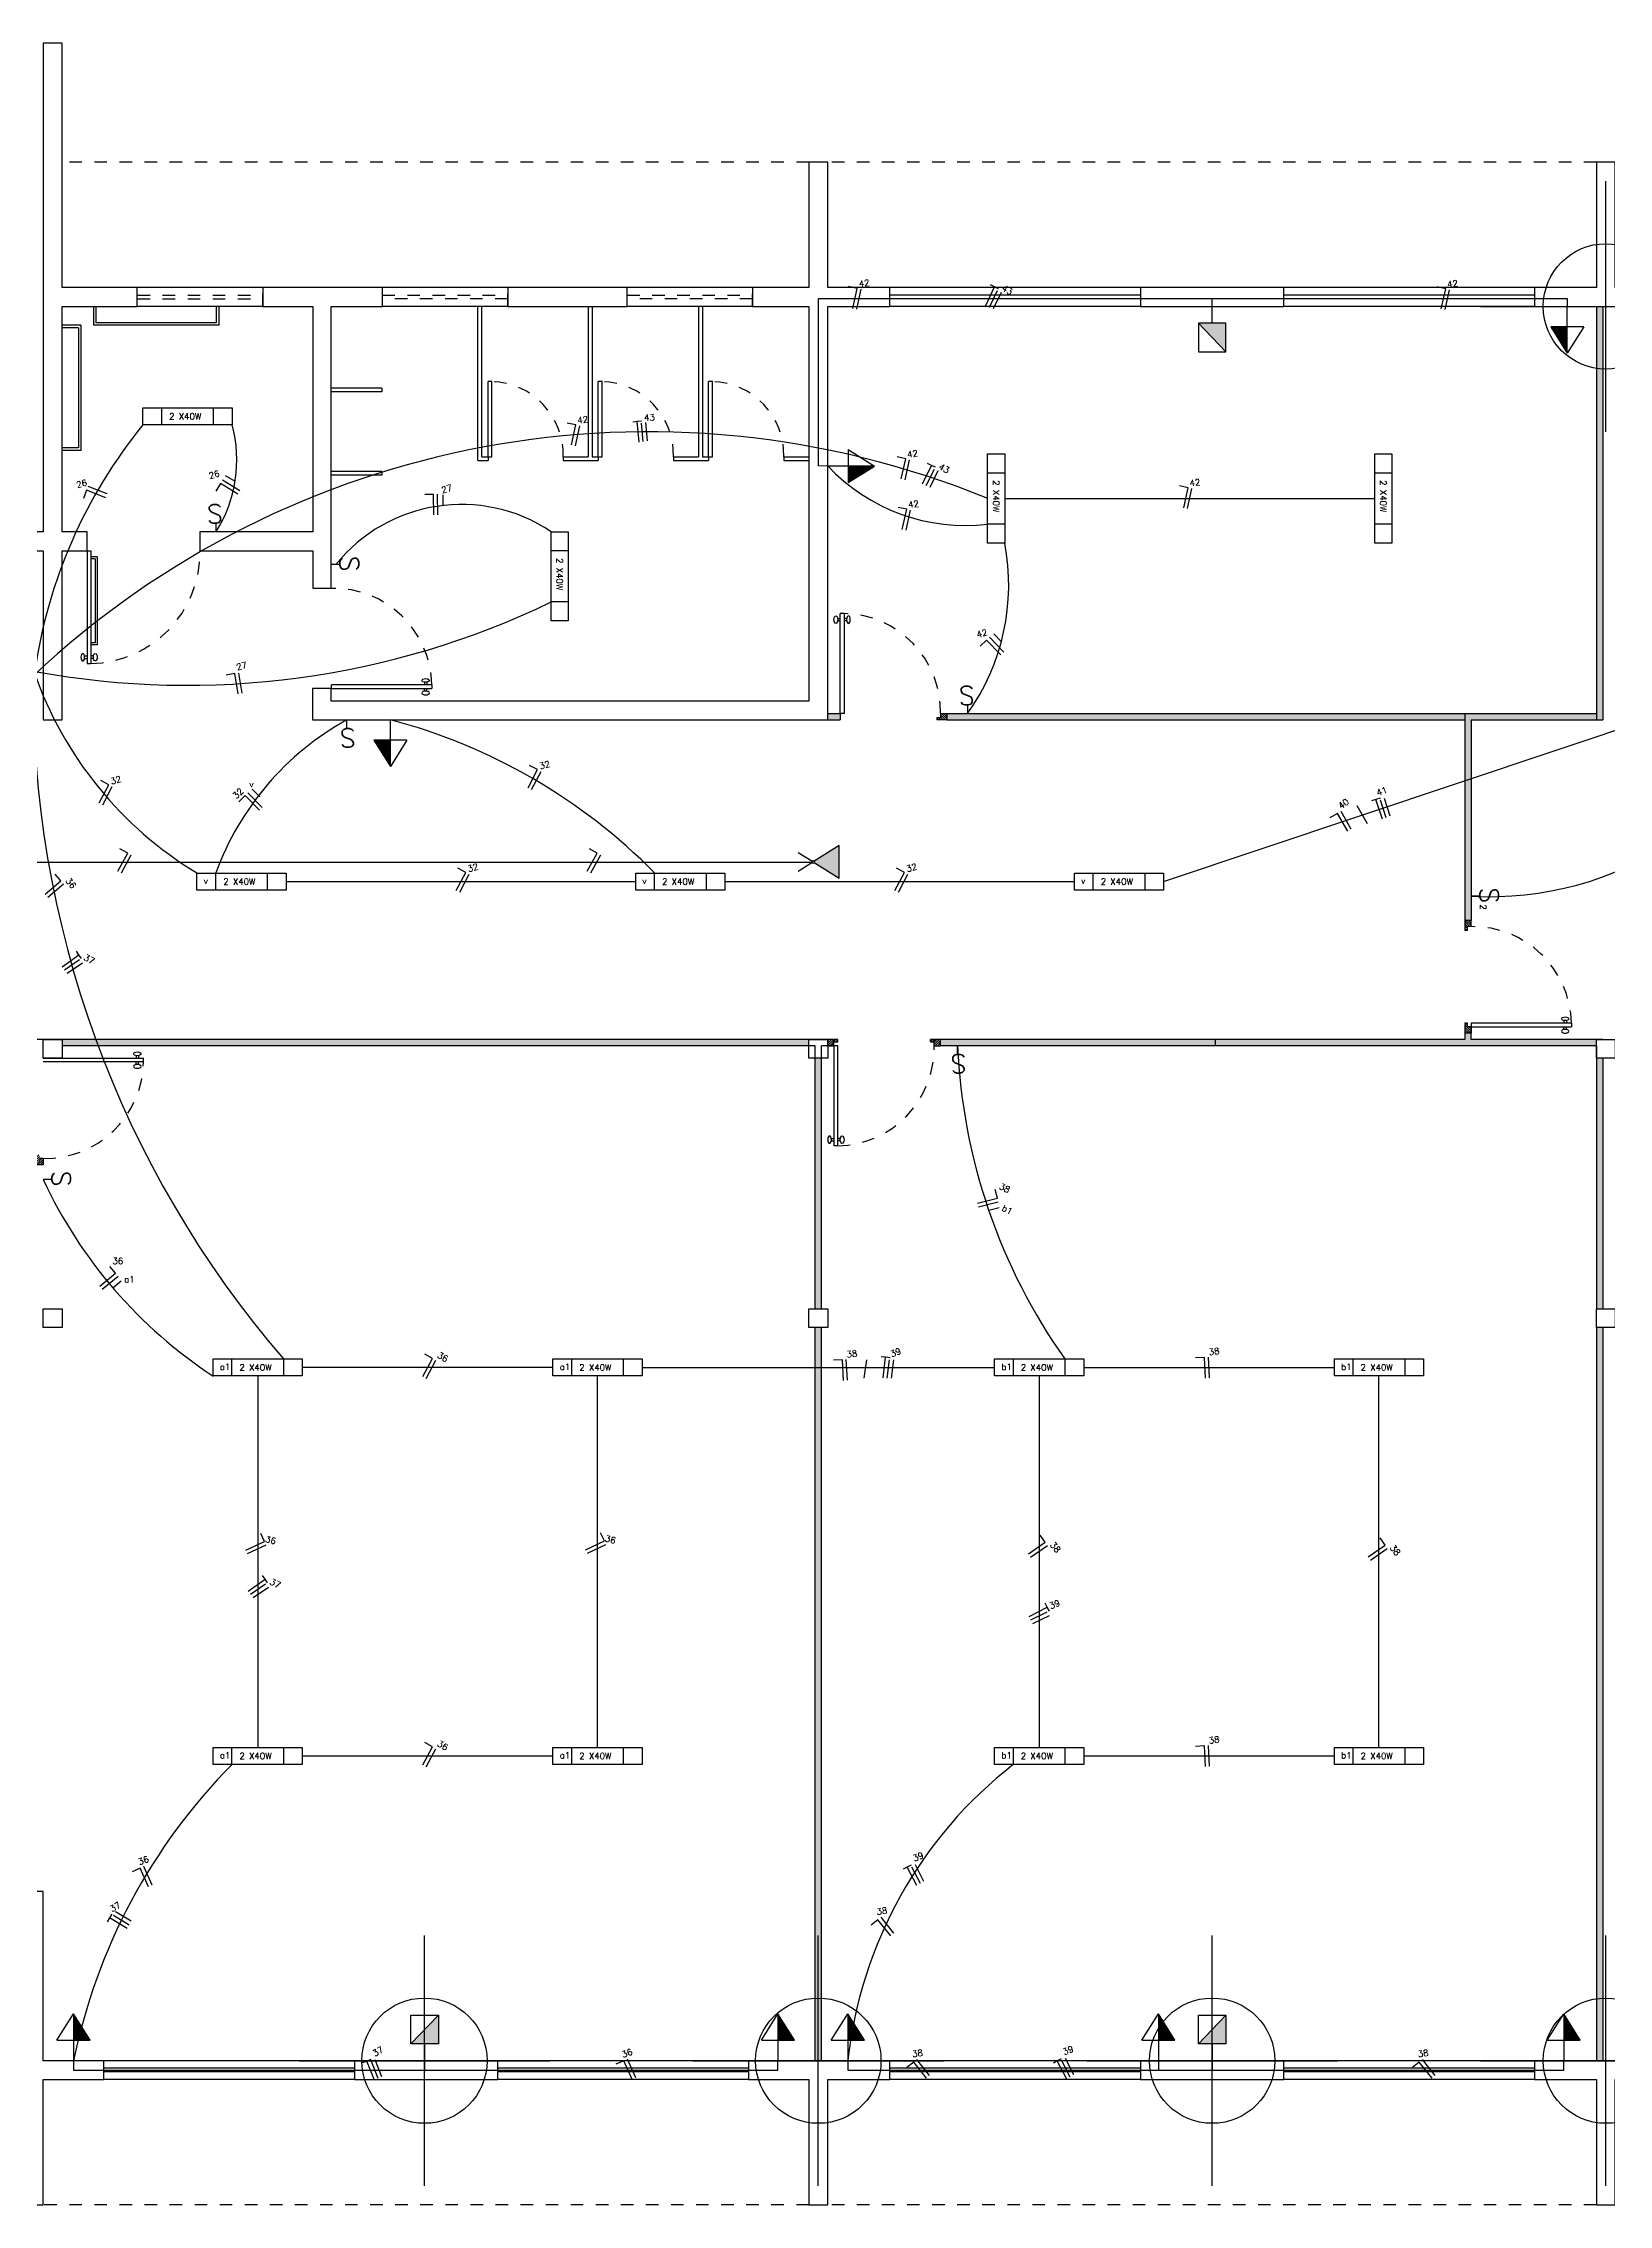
# Model space of a CAD drawing. Header units: millimetres. Extents: x 820 to 987, y 393 to 526.
# Drawn here: x 882.78 to 895.27, y 419.67 to 436.92 of the extents above; entities that cross this region are included whole.
import ezdxf

# ---------------------------------------------------------------- set-up
doc = ezdxf.new("R2010")
doc.units = ezdxf.units.MM
doc.header["$PDMODE"] = 34
doc.linetypes.add('ACAD_ISO03W100', pattern=[30, 12, -18])
for name, color, linetype in [('can01', 1, 'Continuous'), ('can02', 2, 'Continuous'), ('ESQUADRIAS', 2, 'Continuous'), ('fio tomadas de chão', 82, 'Continuous'), ('Janela', 2, 'Continuous'), ('pena 01', 1, 'Continuous'), ('pena01', 1, 'Continuous'), ('pena02', 2, 'Continuous'), ('pena03', 3, 'Continuous'), ('pena04', 4, 'Continuous')]:
    doc.layers.add(name, color=color, linetype=linetype)
doc.styles.add('ROMANS', font='romans', dxfattribs={"height": 0.18})

msp = doc.modelspace()

# ---------------------------------------------------------------- hatches: boundary and pattern name
at = {"layer": 'can02'}
for points in [[(892.217, 434.689), (891.997, 434.689), (892.217, 434.461)], [(894.808, 434.66), (894.94, 434.45), (894.94, 434.66)], [(889.203, 433.417), (889.413, 433.549), (889.203, 433.549)], [(885.419, 431.36), (885.551, 431.15), (885.551, 431.36)], [(883.156, 420.986), (883.023, 421.196), (883.023, 420.986)], [(885.934, 421.185), (885.713, 420.957), (885.934, 420.957)], [(888.775, 420.986), (888.643, 421.196), (888.643, 420.986)], [(889.333, 420.986), (889.201, 421.196), (889.201, 420.986)], [(891.81, 420.986), (891.678, 421.196), (891.678, 420.986)], [(892.217, 421.185), (891.997, 420.957), (892.217, 420.957)], [(895.044, 420.986), (894.912, 421.196), (894.912, 420.986)]]:
    msp.add_hatch(color=256, dxfattribs=at).paths.add_polyline_path(points)
at = {"layer": 'fio tomadas de chão'}
msp.add_hatch(color=256, dxfattribs=at).paths.add_polyline_path([(889.132, 430.256), (889.132, 430.521), (888.932, 430.395, -0.141294), (888.934, 430.388, -0.141294), (888.932, 430.382)])
at = {"layer": 'pena02'}
for points in [[(895.223, 431.523), (895.223, 434.823), (895.173, 434.823), (895.173, 431.523)], [(894.173, 429.923), (894.173, 431.523), (895.173, 431.523), (895.173, 431.573), (894.123, 431.573), (894.123, 429.923)], [(895.173, 428.923), (895.173, 428.973), (894.173, 428.973), (894.173, 429.023), (894.123, 429.023), (894.123, 428.973), (892.132, 428.973), (892.132, 428.923)], [(888.89, 428.923), (888.89, 428.973), (882.932, 428.973), (882.932, 428.923)], [(892.132, 428.923), (892.132, 428.973), (889.94, 428.973), (889.94, 428.923)], [(888.99, 426.823), (888.99, 428.823), (888.94, 428.823), (888.94, 426.823)], [(895.223, 426.823), (895.223, 428.823), (895.173, 428.823), (895.173, 426.823)], [(888.99, 420.823), (888.99, 426.673), (888.94, 426.673), (888.94, 420.823)], [(895.223, 420.823), (895.223, 426.673), (895.173, 426.673), (895.173, 420.823)]]:
    msp.add_hatch(color=254, dxfattribs=at).paths.add_polyline_path(points)
h = msp.add_hatch(color=254, dxfattribs=at)
h.paths.add_polyline_path([(889.99, 431.573), (889.99, 431.523), (894.123, 431.523), (894.123, 431.573)])
h.paths.add_polyline_path([(889.04, 431.573), (889.04, 431.523), (889.14, 431.523), (889.14, 431.573)])
h = msp.add_hatch(dxfattribs=at)
h.set_pattern_fill('LINE', color=256, scale=0.004, angle=45, style=0)
h.set_pattern_definition([(315, (-1128.908835, 2372.82203), (-0.00898025612, -0.00898025612), [])])
h.paths.add_polyline_path([(889.99, 431.573), (889.99, 431.523), (889.91, 431.523), (889.91, 431.543), (889.94, 431.543), (889.94, 431.573)])
h = msp.add_hatch(dxfattribs=at)
h.set_pattern_fill('LINE', color=256, scale=0.004, angle=135, style=0)
h.set_pattern_definition([(135, (2835.422466, -1588.975939), (-0.00898025612, -0.00898025612), [])])
h.paths.add_polyline_path([(894.173, 429.923), (894.123, 429.923), (894.123, 429.843), (894.143, 429.843), (894.143, 429.873), (894.173, 429.873)])
h = msp.add_hatch(dxfattribs=at)
h.set_pattern_fill('LINE', color=256, scale=0.004, angle=135, style=0)
h.set_pattern_definition([(135, (2835.422466, -1588.775939), (-0.00898025612, -0.00898025612), [])])
h.paths.add_polyline_path([(894.173, 429.023), (894.123, 429.023), (894.123, 429.103), (894.143, 429.103), (894.143, 429.073), (894.173, 429.073)])
h = msp.add_hatch(dxfattribs=at)
h.set_pattern_fill('LINE', color=256, scale=0.004, angle=45, style=0)
h.set_pattern_definition([(45, (-1128.758835, -1512.325966), (-0.00898025612, 0.00898025612), [])])
h.paths.add_polyline_path([(889.04, 428.923), (889.04, 428.973), (889.12, 428.973), (889.12, 428.953), (889.09, 428.953), (889.09, 428.923)])
h = msp.add_hatch(dxfattribs=at)
h.set_pattern_fill('LINE', color=256, scale=0.004, angle=45, style=0)
h.set_pattern_definition([(45, (-1128.958835, -1512.325966), (-0.00898025612, 0.00898025612), [])])
h.paths.add_polyline_path([(889.94, 428.923), (889.94, 428.973), (889.86, 428.973), (889.86, 428.953), (889.89, 428.953), (889.89, 428.923)])
h = msp.add_hatch(dxfattribs=at)
h.set_pattern_fill('LINE', color=256, scale=0.004, angle=135, style=0)
h.set_pattern_definition([(225, (2824.0308, 2446.872003), (-0.00898025612, 0.00898025612), [])])
h.paths.add_polyline_path([(882.782, 427.973), (882.732, 427.973), (882.732, 428.053), (882.752, 428.053), (882.752, 428.023), (882.782, 428.023)])

# ---------------------------------------------------------------- linework, layer by layer
at = {"layer": 'can01'}
for p, q in [((889.276, 434.967), (889.207, 434.982)), ((889.241, 434.806), (889.276, 434.967)), ((889.271, 434.8), (889.307, 434.96)), ((890.302, 434.83), (890.371, 434.979)), ((890.33, 434.817), (890.395, 434.949)), ((890.33, 434.817), (890.395, 434.949)), ((890.371, 434.979), (890.339, 434.994)), ((890.362, 434.805), (890.426, 434.937)), ((890.362, 434.805), (890.426, 434.937)), ((890.403, 434.963), (890.371, 434.979)), ((893.97, 434.963), (893.901, 434.978)), ((893.935, 434.803), (893.97, 434.963)), ((893.966, 434.797), (894.001, 434.956)), ((887.031, 433.877), (886.962, 433.892)), ((886.996, 433.717), (887.031, 433.877)), ((887.027, 433.711), (887.062, 433.87)), ((887.519, 433.903), (887.484, 433.899)), ((887.554, 433.907), (887.519, 433.903)), ((887.537, 433.74), (887.519, 433.903)), ((887.569, 433.744), (887.554, 433.89)), ((887.569, 433.744), (887.554, 433.89)), ((887.602, 433.75), (887.588, 433.896)), ((887.602, 433.75), (887.588, 433.896)), ((889.663, 433.606), (889.594, 433.621)), ((889.627, 433.446), (889.663, 433.606)), ((889.658, 433.44), (889.693, 433.599)), ((889.797, 433.406), (889.867, 433.554)), ((889.826, 433.393), (889.891, 433.525)), ((889.826, 433.393), (889.891, 433.525)), ((889.867, 433.554), (889.835, 433.569)), ((889.858, 433.381), (889.922, 433.513)), ((889.858, 433.381), (889.922, 433.513)), ((889.899, 433.539), (889.867, 433.554)), ((883.128, 433.355), (883.103, 433.289)), ((883.281, 433.296), (883.128, 433.355)), ((883.292, 433.326), (883.14, 433.385)), ((884.195, 433.409), (884.158, 433.348)), ((884.335, 433.324), (884.195, 433.409)), ((884.351, 433.351), (884.211, 433.436)), ((884.311, 433.427), (884.237, 433.471)), ((885.896, 433.323), (885.826, 433.322)), ((885.899, 433.159), (885.896, 433.323)), ((885.93, 433.16), (885.928, 433.324)), ((885.973, 433.234), (885.972, 433.32)), ((891.915, 433.376), (891.846, 433.391)), ((891.88, 433.216), (891.915, 433.376)), ((891.911, 433.21), (891.946, 433.369)), ((889.67, 433.204), (889.601, 433.219)), ((889.635, 433.043), (889.67, 433.204)), ((889.666, 433.037), (889.701, 433.197)), ((890.308, 432.16), (890.257, 432.111)), ((890.422, 432.042), (890.308, 432.16)), ((890.444, 432.064), (890.331, 432.182)), ((890.426, 432.147), (890.366, 432.209)), ((884.311, 431.892), (884.241, 431.88)), ((884.337, 431.73), (884.311, 431.892)), ((884.368, 431.735), (884.342, 431.897)), ((886.649, 430.981), (886.725, 431.126)), ((886.725, 431.126), (886.662, 431.159)), ((886.677, 430.967), (886.753, 431.112)), ((883.228, 430.86), (883.304, 431.005)), ((883.304, 431.005), (883.242, 431.038)), ((883.256, 430.846), (883.332, 430.991)), ((884.392, 430.92), (884.342, 430.87)), ((884.507, 430.802), (884.392, 430.92)), ((884.529, 430.825), (884.415, 430.942)), ((884.51, 430.908), (884.449, 430.97)), ((893.108, 430.776), (893.047, 430.741)), ((893.19, 430.635), (893.108, 430.776)), ((893.217, 430.651), (893.135, 430.792)), ((893.347, 430.694), (893.265, 430.836)), ((893.413, 430.887), (893.379, 430.876)), ((893.446, 430.899), (893.413, 430.887)), ((893.465, 430.732), (893.413, 430.887)), ((893.495, 430.742), (893.45, 430.882)), ((893.495, 430.742), (893.45, 430.882)), ((893.526, 430.755), (893.481, 430.895)), ((893.526, 430.755), (893.481, 430.895)), ((883.377, 430.316), (883.456, 430.46)), ((883.456, 430.46), (883.393, 430.494)), ((883.405, 430.302), (883.483, 430.445)), ((887.122, 430.316), (887.201, 430.46)), ((887.201, 430.46), (887.139, 430.494)), ((887.15, 430.302), (887.229, 430.445)), ((882.798, 430.132), (882.923, 430.238)), ((882.923, 430.238), (882.877, 430.292)), ((886.076, 430.161), (886.152, 430.306)), ((886.152, 430.306), (886.089, 430.339)), ((886.104, 430.147), (886.18, 430.291)), ((889.576, 430.161), (889.652, 430.306)), ((889.652, 430.306), (889.589, 430.339)), ((889.604, 430.147), (889.68, 430.291)), ((882.818, 430.109), (882.943, 430.214)), ((882.932, 429.553), (883.066, 429.648)), ((882.951, 429.528), (883.072, 429.61)), ((882.951, 429.528), (883.072, 429.61)), ((882.973, 429.502), (883.094, 429.584)), ((882.973, 429.502), (883.094, 429.584)), ((883.066, 429.648), (883.046, 429.677)), ((883.087, 429.619), (883.066, 429.648)), ((890.234, 427.667), (890.394, 427.707)), ((890.243, 427.637), (890.401, 427.676)), ((890.324, 427.611), (890.408, 427.632)), ((890.394, 427.707), (890.377, 427.776)), ((883.359, 427.108), (883.314, 427.162)), ((883.232, 427.003), (883.359, 427.108)), ((883.252, 426.979), (883.379, 427.083)), ((883.337, 426.991), (883.404, 427.046)), ((885.809, 426.283), (885.888, 426.427)), ((885.888, 426.427), (885.826, 426.461)), ((889.502, 426.437), (889.467, 426.44)), ((889.483, 426.273), (889.502, 426.437)), ((889.537, 426.433), (889.502, 426.437)), ((892.046, 426.435), (891.975, 426.431)), ((892.055, 426.271), (892.046, 426.435)), ((892.086, 426.273), (892.077, 426.437)), ((885.837, 426.268), (885.915, 426.412)), ((889.157, 426.416), (889.086, 426.412)), ((889.166, 426.252), (889.157, 426.416)), ((889.197, 426.255), (889.188, 426.418)), ((889.332, 426.271), (889.351, 426.416)), ((889.515, 426.271), (889.533, 426.416)), ((889.515, 426.271), (889.533, 426.416)), ((889.548, 426.269), (889.567, 426.415)), ((889.548, 426.269), (889.567, 426.415)), ((884.398, 424.898), (884.547, 424.967)), ((884.412, 424.87), (884.56, 424.939)), ((884.547, 424.967), (884.517, 425.031)), ((887.109, 424.901), (887.258, 424.971)), ((887.123, 424.873), (887.271, 424.942)), ((887.258, 424.971), (887.228, 425.035)), ((890.641, 424.867), (890.775, 424.96)), ((890.659, 424.841), (890.793, 424.935)), ((890.775, 424.96), (890.735, 425.018)), ((893.352, 424.843), (893.486, 424.937)), ((893.37, 424.818), (893.504, 424.911)), ((893.486, 424.937), (893.446, 424.995)), ((884.551, 424.666), (884.53, 424.695)), ((884.417, 424.571), (884.551, 424.666)), ((884.435, 424.546), (884.556, 424.629)), ((884.435, 424.546), (884.556, 424.629)), ((884.457, 424.52), (884.578, 424.603)), ((884.457, 424.52), (884.578, 424.603)), ((884.571, 424.637), (884.551, 424.666)), ((890.646, 424.368), (890.792, 424.442)), ((890.66, 424.34), (890.792, 424.404)), ((890.66, 424.34), (890.792, 424.404)), ((890.677, 424.312), (890.81, 424.375)), ((890.677, 424.312), (890.81, 424.375)), ((890.792, 424.442), (890.776, 424.473)), ((890.808, 424.41), (890.792, 424.442)), ((885.809, 423.183), (885.888, 423.327)), ((885.888, 423.327), (885.826, 423.361)), ((892.046, 423.335), (891.975, 423.331)), ((892.055, 423.171), (892.046, 423.335)), ((892.086, 423.173), (892.077, 423.337)), ((885.837, 423.168), (885.915, 423.312)), ((883.556, 422.36), (883.491, 422.331)), ((883.622, 422.21), (883.556, 422.36)), ((883.651, 422.223), (883.584, 422.372)), ((889.675, 422.366), (889.643, 422.35)), ((889.706, 422.383), (889.675, 422.366)), ((889.751, 422.221), (889.675, 422.366)), ((889.779, 422.236), (889.712, 422.367)), ((889.779, 422.236), (889.712, 422.367)), ((889.807, 422.254), (889.741, 422.385)), ((889.807, 422.254), (889.741, 422.385)), ((883.311, 421.962), (883.292, 421.932)), ((883.329, 421.992), (883.311, 421.962)), ((883.451, 421.877), (883.311, 421.962)), ((883.467, 421.905), (883.342, 421.982)), ((883.467, 421.905), (883.342, 421.982)), ((883.482, 421.935), (883.358, 422.012)), ((883.482, 421.935), (883.358, 422.012)), ((889.441, 421.948), (889.386, 421.904)), ((889.543, 421.82), (889.441, 421.948)), ((889.567, 421.84), (889.466, 421.968)), ((885.363, 420.819), (885.33, 420.806)), ((885.395, 420.832), (885.363, 420.819)), ((885.424, 420.667), (885.363, 420.819)), ((885.453, 420.68), (885.4, 420.816)), ((885.453, 420.68), (885.4, 420.816)), ((885.484, 420.694), (885.43, 420.831)), ((885.484, 420.694), (885.43, 420.831)), ((887.413, 420.823), (887.349, 420.794)), ((887.48, 420.673), (887.413, 420.823)), ((887.509, 420.686), (887.442, 420.836)), ((889.726, 420.812), (889.67, 420.768)), ((889.828, 420.684), (889.726, 420.812)), ((889.852, 420.704), (889.75, 420.832)), ((890.871, 420.821), (890.84, 420.804)), ((890.902, 420.837), (890.871, 420.821)), ((890.948, 420.676), (890.871, 420.821)), ((890.975, 420.691), (890.909, 420.821)), ((890.975, 420.691), (890.909, 420.821)), ((891.004, 420.709), (890.937, 420.839)), ((891.004, 420.709), (890.937, 420.839)), ((893.759, 420.812), (893.704, 420.768)), ((893.861, 420.684), (893.759, 420.812)), ((893.885, 420.704), (893.784, 420.832))]:
    msp.add_line(p, q, dxfattribs=at)
at = {"layer": 'can02', "color": 2}
for p, q in [((884.534, 434.973), (883.531, 434.973)), ((886.487, 434.973), (885.487, 434.973)), ((888.44, 434.973), (887.44, 434.973)), ((884.534, 434.823), (883.531, 434.823)), ((886.487, 434.823), (885.487, 434.823)), ((888.44, 434.823), (887.44, 434.823))]:
    msp.add_line(p, q, dxfattribs=at)
at = {"layer": 'can02'}
for p, q in [((892.107, 434.689), (892.107, 434.823)), ((894.94, 434.66), (894.94, 434.823)), ((891.997, 434.689), (892.217, 434.461)), ((894.808, 434.66), (894.94, 434.45)), ((895.072, 434.66), (894.808, 434.66)), ((895.072, 434.66), (894.94, 434.45)), ((894.94, 434.45), (894.94, 434.66)), ((883.577, 433.878), (883.577, 434.014)), ((883.577, 434.014), (884.288, 434.014)), ((883.727, 433.878), (883.727, 434.014)), ((884.138, 434.014), (884.138, 433.878)), ((884.288, 434.014), (884.288, 433.878)), ((884.288, 433.878), (883.577, 433.878)), ((889.203, 433.682), (889.413, 433.549)), ((889.203, 433.682), (889.203, 433.417)), ((889.203, 433.549), (889.04, 433.549)), ((889.413, 433.549), (889.203, 433.549)), ((889.203, 433.417), (889.413, 433.549)), ((890.316, 432.934), (890.316, 433.645)), ((890.316, 433.645), (890.452, 433.645)), ((890.316, 433.495), (890.452, 433.495)), ((890.452, 433.645), (890.452, 432.934)), ((893.405, 433.645), (893.541, 433.645)), ((893.405, 432.934), (893.405, 433.645)), ((893.405, 433.495), (893.541, 433.495)), ((893.541, 433.645), (893.541, 432.934)), ((884.159, 433.092), (884.159, 433.023)), ((886.833, 433.025), (886.969, 433.025)), ((886.833, 432.314), (886.833, 433.025)), ((886.969, 433.025), (886.969, 432.314)), ((890.452, 433.084), (890.316, 433.084)), ((893.541, 433.084), (893.405, 433.084)), ((886.833, 432.875), (886.969, 432.875)), ((890.452, 432.934), (890.316, 432.934)), ((893.541, 432.934), (893.405, 432.934)), ((885.149, 432.762), (885.08, 432.762)), ((886.969, 432.464), (886.833, 432.464)), ((886.969, 432.314), (886.833, 432.314)), ((890.156, 431.642), (890.156, 431.573)), ((885.203, 431.454), (885.203, 431.523)), ((885.551, 431.36), (885.551, 431.523)), ((885.683, 431.36), (885.419, 431.36)), ((885.419, 431.36), (885.551, 431.15)), ((885.551, 431.15), (885.551, 431.36)), ((885.683, 431.36), (885.551, 431.15)), ((884.008, 430.301), (884.719, 430.301)), ((884.008, 430.165), (884.008, 430.301)), ((884.158, 430.165), (884.158, 430.301)), ((884.569, 430.301), (884.569, 430.165)), ((884.719, 430.301), (884.719, 430.165)), ((887.508, 430.301), (888.219, 430.301)), ((887.508, 430.165), (887.508, 430.301)), ((887.658, 430.165), (887.658, 430.301)), ((888.069, 430.301), (888.069, 430.165)), ((888.219, 430.301), (888.219, 430.165)), ((891.008, 430.301), (891.719, 430.301)), ((891.008, 430.165), (891.008, 430.301)), ((891.158, 430.165), (891.158, 430.301)), ((891.569, 430.301), (891.569, 430.165)), ((891.719, 430.301), (891.719, 430.165)), ((884.719, 430.165), (884.008, 430.165)), ((888.219, 430.165), (887.508, 430.165)), ((891.719, 430.165), (891.008, 430.165)), ((894.243, 430.115), (894.173, 430.115)), ((890.075, 428.854), (890.075, 428.923)), ((882.851, 427.854), (882.782, 427.854)), ((884.137, 426.423), (884.848, 426.423)), ((884.137, 426.287), (884.137, 426.423)), ((884.287, 426.287), (884.287, 426.423)), ((884.698, 426.423), (884.698, 426.287)), ((884.848, 426.423), (884.848, 426.287)), ((886.848, 426.287), (886.848, 426.423)), ((886.848, 426.423), (887.559, 426.423)), ((886.998, 426.287), (886.998, 426.423)), ((887.409, 426.423), (887.409, 426.287)), ((887.559, 426.423), (887.559, 426.287)), ((890.371, 426.287), (890.371, 426.423)), ((890.371, 426.423), (891.082, 426.423)), ((890.521, 426.287), (890.521, 426.423)), ((890.932, 426.423), (890.932, 426.287)), ((891.082, 426.423), (891.082, 426.287)), ((893.082, 426.423), (893.793, 426.423)), ((893.082, 426.287), (893.082, 426.423)), ((893.232, 426.287), (893.232, 426.423)), ((893.643, 426.423), (893.643, 426.287)), ((893.793, 426.423), (893.793, 426.287)), ((884.848, 426.287), (884.137, 426.287)), ((887.559, 426.287), (886.848, 426.287)), ((891.082, 426.287), (890.371, 426.287)), ((893.793, 426.287), (893.082, 426.287)), ((884.137, 423.323), (884.848, 423.323)), ((884.137, 423.187), (884.137, 423.323)), ((884.287, 423.187), (884.287, 423.323)), ((884.698, 423.323), (884.698, 423.187)), ((884.848, 423.323), (884.848, 423.187)), ((886.848, 423.323), (887.559, 423.323)), ((886.848, 423.187), (886.848, 423.323)), ((886.998, 423.187), (886.998, 423.323)), ((887.409, 423.323), (887.409, 423.187)), ((887.559, 423.323), (887.559, 423.187)), ((890.371, 423.323), (891.082, 423.323)), ((890.371, 423.187), (890.371, 423.323)), ((890.521, 423.187), (890.521, 423.323)), ((890.932, 423.323), (890.932, 423.187)), ((891.082, 423.323), (891.082, 423.187)), ((893.082, 423.187), (893.082, 423.323)), ((893.082, 423.323), (893.793, 423.323)), ((893.232, 423.187), (893.232, 423.323)), ((893.643, 423.323), (893.643, 423.187)), ((893.793, 423.323), (893.793, 423.187)), ((884.848, 423.187), (884.137, 423.187)), ((887.559, 423.187), (886.848, 423.187)), ((891.082, 423.187), (890.371, 423.187)), ((893.793, 423.187), (893.082, 423.187)), ((882.891, 420.986), (883.023, 421.196)), ((883.156, 420.986), (883.023, 421.196)), ((883.023, 421.196), (883.023, 420.986)), ((885.713, 420.957), (885.934, 421.185)), ((888.511, 420.986), (888.643, 421.196)), ((888.643, 421.196), (888.643, 420.986)), ((888.775, 420.986), (888.643, 421.196)), ((889.068, 420.986), (889.201, 421.196)), ((889.333, 420.986), (889.201, 421.196)), ((889.201, 421.196), (889.201, 420.986)), ((891.546, 420.986), (891.678, 421.196)), ((891.678, 421.196), (891.678, 420.986)), ((891.81, 420.986), (891.678, 421.196)), ((891.997, 420.957), (892.217, 421.185)), ((894.78, 420.986), (894.912, 421.196)), ((895.044, 420.986), (894.912, 421.196)), ((894.912, 421.196), (894.912, 420.986)), ((882.891, 420.986), (883.156, 420.986)), ((883.023, 420.986), (883.023, 420.823)), ((885.823, 420.957), (885.823, 420.823)), ((888.511, 420.986), (888.775, 420.986)), ((888.643, 420.986), (888.643, 420.823)), ((889.068, 420.986), (889.333, 420.986)), ((889.201, 420.986), (889.201, 420.823)), ((891.546, 420.986), (891.81, 420.986)), ((891.678, 420.986), (891.678, 420.823)), ((892.107, 420.957), (892.107, 420.823)), ((894.78, 420.986), (895.044, 420.986)), ((894.912, 420.986), (894.912, 420.823))]:
    msp.add_line(p, q, dxfattribs=at)
for points in [[(892.217, 434.689), (891.997, 434.689), (891.997, 434.461), (892.217, 434.461)], [(885.934, 420.957), (885.713, 420.957), (885.713, 421.185), (885.934, 421.185)], [(892.217, 420.957), (891.997, 420.957), (891.997, 421.185), (892.217, 421.185)]]:
    msp.add_lwpolyline(points, close=True, dxfattribs=at)
at = {"layer": 'ESQUADRIAS'}
for p, q in [((887.13, 434.823), (887.13, 433.623)), ((887.16, 434.823), (887.16, 433.623)), ((888.01, 434.823), (888.01, 433.623)), ((888.04, 434.823), (888.04, 433.623)), ((886.25, 433.593), (886.33, 433.593)), ((886.28, 433.623), (886.33, 433.623)), ((886.33, 433.623), (886.33, 433.593)), ((886.33, 433.623), (886.36, 433.623)), ((886.93, 433.623), (886.93, 433.593)), ((886.93, 433.623), (887.13, 433.623)), ((886.93, 433.593), (887.21, 433.593)), ((887.16, 433.623), (887.21, 433.623)), ((887.21, 433.623), (887.21, 433.593)), ((887.21, 433.623), (887.24, 433.623)), ((887.81, 433.623), (888.01, 433.623)), ((887.81, 433.623), (887.81, 433.593)), ((887.81, 433.593), (888.09, 433.593)), ((888.04, 433.623), (888.09, 433.623)), ((888.09, 433.623), (888.09, 433.593)), ((888.09, 433.623), (888.12, 433.623)), ((888.69, 433.623), (888.69, 433.593)), ((888.69, 433.623), (888.89, 433.623)), ((888.69, 433.593), (888.89, 433.593))]:
    msp.add_line(p, q, dxfattribs=at)
at = {"layer": 'fio tomadas de chão'}
for p, q in [((881.535, 430.388), (888.922, 430.388)), ((888.912, 430.395), (888.804, 430.463)), ((889.132, 430.521), (888.932, 430.395)), ((889.132, 430.256), (889.132, 430.521)), ((888.912, 430.382), (888.804, 430.314)), ((889.132, 430.256), (888.932, 430.382))]:
    msp.add_line(p, q, dxfattribs=at)
msp.add_circle((888.922, 430.388), 0.0116, dxfattribs=at)
at = {"layer": 'Janela'}
for p, q in [((883.182, 434.823), (883.182, 434.673)), ((883.202, 434.823), (883.202, 434.693)), ((884.162, 434.823), (884.162, 434.693)), ((884.182, 434.823), (884.182, 434.673)), ((883.082, 434.673), (882.932, 434.673)), ((883.062, 434.653), (882.932, 434.653)), ((883.062, 434.653), (883.062, 433.693)), ((883.082, 434.673), (883.082, 433.673)), ((884.182, 434.673), (883.182, 434.673)), ((884.162, 434.693), (883.202, 434.693)), ((886.36, 434.223), (886.33, 434.223)), ((886.33, 433.623), (886.33, 434.223)), ((886.36, 433.623), (886.36, 434.223)), ((887.24, 434.223), (887.21, 434.223)), ((887.21, 433.623), (887.21, 434.223)), ((887.24, 433.623), (887.24, 434.223)), ((888.12, 434.223), (888.09, 434.223)), ((888.09, 433.623), (888.09, 434.223)), ((888.12, 433.623), (888.12, 434.223)), ((883.062, 433.693), (882.932, 433.693)), ((883.082, 433.673), (882.932, 433.673)), ((883.132, 432.873), (883.132, 431.973)), ((883.132, 432.873), (883.162, 432.873)), ((883.162, 432.873), (883.162, 431.973)), ((883.212, 432.823), (883.162, 432.823)), ((883.197, 432.808), (883.162, 432.808)), ((883.197, 432.808), (883.197, 432.138)), ((883.212, 432.823), (883.212, 432.123)), ((883.197, 432.138), (883.162, 432.138)), ((883.212, 432.123), (883.162, 432.123)), ((883.132, 431.973), (883.162, 431.973))]:
    msp.add_line(p, q, dxfattribs=at)
at = {"layer": 'pena 01', "linetype": 'ACAD_ISO03W100', "ltscale": 0.005}
for p, q in [((888.89, 435.973), (882.932, 435.973)), ((895.173, 435.973), (889.04, 435.973)), ((883.531, 434.823), (883.531, 434.973)), ((883.534, 434.913), (884.534, 434.913)), ((883.534, 434.883), (884.534, 434.883)), ((884.534, 434.823), (884.534, 434.973)), ((885.487, 434.823), (885.487, 434.973)), ((885.487, 434.913), (886.487, 434.913)), ((886.487, 434.883), (885.487, 434.883)), ((886.487, 434.823), (886.487, 434.973)), ((887.44, 434.823), (887.44, 434.973)), ((887.44, 434.823), (887.44, 434.973)), ((887.44, 434.913), (888.44, 434.913)), ((888.44, 434.883), (887.44, 434.883)), ((888.44, 434.823), (888.44, 434.973)), ((888.44, 434.823), (888.44, 434.973)), ((888.89, 419.673), (882.682, 419.673)), ((895.173, 419.673), (889.04, 419.673))]:
    msp.add_line(p, q, dxfattribs=at)
at = {"layer": 'pena 01'}
for p, q in [((888.967, 433.551), (888.967, 434.887)), ((888.967, 434.887), (894.94, 434.887)), ((892.107, 434.823), (892.107, 434.887)), ((894.94, 434.887), (894.94, 434.823)), ((889.04, 433.549), (888.967, 433.551)), ((890.452, 433.29), (893.405, 433.29)), ((891.719, 430.233), (896.667, 431.891)), ((884.719, 430.233), (887.508, 430.233)), ((888.219, 430.233), (891.008, 430.233)), ((884.493, 426.287), (884.493, 423.323)), ((886.848, 426.355), (884.848, 426.355)), ((887.204, 423.323), (887.204, 426.287)), ((887.559, 426.355), (890.371, 426.355)), ((890.726, 426.287), (890.726, 423.323)), ((891.082, 426.355), (893.082, 426.355)), ((893.437, 423.323), (893.437, 426.287)), ((884.848, 423.255), (886.848, 423.255)), ((891.082, 423.255), (893.082, 423.255)), ((883.023, 420.823), (883.023, 420.748)), ((883.023, 420.748), (888.643, 420.748)), ((885.823, 420.823), (885.823, 420.748)), ((888.643, 420.748), (888.643, 420.823)), ((889.201, 420.823), (889.201, 420.748)), ((889.201, 420.748), (894.912, 420.748)), ((891.678, 420.823), (891.678, 420.748)), ((892.107, 420.823), (892.107, 420.748)), ((894.912, 420.748), (894.912, 420.823))]:
    msp.add_line(p, q, dxfattribs=at)
at = {"layer": 'pena 01', "linetype": 'ACAD_ISO03W100', "ltscale": 0.005}
for centre, radius, start, end in [((886.345, 433.638), 0.585, 358.5312, 88.5312), ((887.225, 433.638), 0.585, 358.5312, 88.5312), ((888.105, 433.638), 0.585, 358.5312, 88.5312), ((883.147, 432.858), 0.885, 270.971, 0.971), ((885.097, 431.788), 0.785, 1.0947, 91.0947), ((889.155, 431.588), 0.785, 358.9053, 88.9053), ((894.188, 429.088), 0.785, 1.0947, 91.0947), ((889.105, 428.908), 0.785, 271.0947, 1.0947), ((882.797, 428.808), 0.785, 268.9053, 358.9053)]:
    msp.add_arc(centre, radius, start, end, dxfattribs=at)
at = {"layer": 'pena 01'}
for centre, radius, start, end in [((886.695, 431.337), 4.022, 140.8204, 171.8033), ((883.252, 433.597), 1.074, 327.6537, 15.1303), ((887.609, 426.669), 7.153, 67.758, 133.3192), ((890.141, 434.586), 1.512, 223.2804, 276.6644), ((886.118, 431.954), 1.288, 56.2505, 141.1529), ((888.715, 432.599), 1.769, 324.5522, 10.9138), ((883.928, 438.479), 6.68, 259.5263, 295.7803), ((890.925, 431.796), 8.224, 179.1835, 220.788), ((885.58, 432.902), 3.039, 199.2246, 238.8487), ((894.315, 432.796), 2.684, 266.9815, 338.7554), ((886.315, 429.514), 2.296, 118.9561, 159.9467), ((884.371, 427.059), 4.618, 44.6057, 75.1895), ((894.758, 429.13), 4.687, 182.5361, 215.2815), ((886.208, 429.448), 3.779, 204.9466, 236.7716), ((887.624, 419.883), 4.695, 135.2794, 168.4527), ((892.656, 420.444), 3.476, 127.8997, 173.7395)]:
    msp.add_arc(centre, radius, start, end, dxfattribs=at)
at = {"layer": 'pena01'}
for p, q in [((891.536, 434.973), (889.536, 434.973)), ((894.678, 434.973), (892.678, 434.973)), ((891.536, 434.823), (889.536, 434.823)), ((894.678, 434.823), (892.678, 434.823)), ((885.265, 420.823), (883.265, 420.823)), ((888.407, 420.823), (886.407, 420.823)), ((891.536, 420.823), (889.536, 420.823)), ((894.678, 420.823), (892.678, 420.823)), ((885.265, 420.673), (883.265, 420.673)), ((888.407, 420.673), (886.407, 420.673)), ((891.536, 420.673), (889.536, 420.673)), ((894.678, 420.673), (892.678, 420.673))]:
    msp.add_line(p, q, dxfattribs=at)
at = {"layer": 'pena02'}
for p, q in [((891.536, 434.913), (889.536, 434.913)), ((891.536, 434.883), (889.536, 434.883)), ((894.678, 434.913), (892.678, 434.913)), ((894.678, 434.883), (892.678, 434.883)), ((886.25, 433.593), (886.25, 434.823)), ((886.28, 433.623), (886.28, 434.823)), ((885.482, 434.171), (885.082, 434.171)), ((885.482, 434.141), (885.082, 434.141)), ((885.482, 434.171), (885.482, 434.141)), ((885.482, 433.505), (885.082, 433.505)), ((885.482, 433.505), (885.482, 433.475)), ((885.482, 433.475), (885.082, 433.475)), ((889.119, 432.333), (889.14, 432.333)), ((889.119, 432.313), (889.14, 432.313)), ((889.17, 432.373), (889.14, 432.373)), ((889.14, 431.573), (889.14, 432.373)), ((889.17, 432.373), (889.17, 431.573)), ((889.191, 432.333), (889.17, 432.333)), ((889.191, 432.313), (889.17, 432.313)), ((883.111, 432.033), (883.132, 432.033)), ((883.111, 432.013), (883.132, 432.013)), ((883.183, 432.033), (883.162, 432.033)), ((883.183, 432.013), (883.162, 432.013)), ((885.082, 431.773), (885.082, 431.803)), ((885.882, 431.803), (885.082, 431.803)), ((885.082, 431.773), (885.882, 431.773)), ((885.822, 431.824), (885.822, 431.803)), ((885.822, 431.752), (885.822, 431.773)), ((885.842, 431.824), (885.842, 431.803)), ((885.842, 431.752), (885.842, 431.773)), ((885.882, 431.803), (885.882, 431.773)), ((889.17, 431.573), (889.14, 431.573)), ((889.91, 431.543), (889.91, 431.523)), ((889.91, 431.543), (889.94, 431.543)), ((889.99, 431.523), (889.91, 431.523)), ((889.94, 431.573), (889.94, 431.543)), ((889.94, 431.573), (889.99, 431.573)), ((889.99, 431.573), (889.99, 431.523)), ((894.173, 429.923), (894.123, 429.923)), ((894.123, 429.923), (894.123, 429.843)), ((894.143, 429.843), (894.143, 429.873)), ((894.173, 429.873), (894.143, 429.873)), ((894.173, 429.873), (894.173, 429.923)), ((894.143, 429.843), (894.123, 429.843)), ((894.123, 429.103), (894.123, 429.023)), ((894.143, 429.103), (894.123, 429.103)), ((894.173, 429.023), (894.123, 429.023)), ((894.143, 429.073), (894.143, 429.103)), ((894.173, 429.073), (894.143, 429.073)), ((894.173, 429.073), (894.143, 429.073)), ((894.173, 429.103), (894.173, 429.073)), ((894.173, 429.103), (894.173, 429.023)), ((894.973, 429.103), (894.173, 429.103)), ((894.173, 429.023), (894.173, 429.073)), ((894.173, 429.073), (894.973, 429.073)), ((894.913, 429.124), (894.913, 429.103)), ((894.913, 429.052), (894.913, 429.073)), ((894.933, 429.124), (894.933, 429.103)), ((894.933, 429.052), (894.933, 429.073)), ((894.973, 429.103), (894.973, 429.073)), ((883.522, 428.844), (883.522, 428.823)), ((883.542, 428.844), (883.542, 428.823)), ((889.04, 428.973), (888.99, 428.973)), ((889.04, 428.923), (888.99, 428.923)), ((889.12, 428.973), (889.04, 428.973)), ((889.04, 428.923), (889.04, 428.973)), ((889.04, 428.923), (889.04, 428.973)), ((889.12, 428.923), (889.04, 428.923)), ((889.04, 428.923), (889.09, 428.923)), ((889.09, 428.923), (889.09, 428.973)), ((889.09, 428.953), (889.12, 428.953)), ((889.09, 428.923), (889.09, 428.953)), ((889.12, 428.923), (889.09, 428.923)), ((889.09, 428.923), (889.09, 428.123)), ((889.12, 428.953), (889.12, 428.973)), ((889.12, 428.123), (889.12, 428.923)), ((889.94, 428.973), (889.86, 428.973)), ((889.86, 428.953), (889.86, 428.973)), ((889.86, 428.953), (889.89, 428.953)), ((889.89, 428.923), (889.89, 428.953)), ((889.89, 428.923), (889.94, 428.923)), ((889.94, 428.923), (889.94, 428.973)), ((892.132, 428.973), (892.132, 428.923)), ((882.782, 428.823), (883.582, 428.823)), ((883.582, 428.793), (882.782, 428.793)), ((883.522, 428.772), (883.522, 428.793)), ((883.542, 428.772), (883.542, 428.793)), ((883.582, 428.793), (883.582, 428.823)), ((889.069, 428.183), (889.09, 428.183)), ((889.069, 428.163), (889.09, 428.163)), ((889.141, 428.183), (889.12, 428.183)), ((889.141, 428.163), (889.12, 428.163)), ((882.782, 427.973), (882.732, 427.973)), ((882.782, 428.023), (882.752, 428.023)), ((882.782, 428.023), (882.782, 427.973)), ((889.12, 428.123), (889.09, 428.123)), ((885.265, 420.763), (883.265, 420.763)), ((885.265, 420.733), (883.265, 420.733)), ((888.407, 420.763), (886.407, 420.763)), ((888.407, 420.733), (886.407, 420.733)), ((891.536, 420.763), (889.536, 420.763)), ((891.536, 420.733), (889.536, 420.733)), ((894.678, 420.763), (892.678, 420.763)), ((894.678, 420.733), (892.678, 420.733))]:
    msp.add_line(p, q, dxfattribs=at)
at = {"layer": 'pena02', "color": 254}
for p, q in [((895.173, 434.823), (895.173, 431.523)), ((895.223, 434.823), (895.223, 431.523)), ((889.04, 431.573), (889.14, 431.573)), ((889.04, 431.523), (889.14, 431.523)), ((889.14, 431.573), (889.14, 431.523)), ((889.99, 431.573), (895.173, 431.573)), ((889.99, 431.523), (894.123, 431.523)), ((894.123, 431.573), (894.123, 429.923)), ((894.173, 431.523), (895.223, 431.523)), ((894.173, 431.523), (894.173, 429.923)), ((894.123, 429.023), (894.123, 428.973)), ((894.173, 428.973), (894.173, 429.023)), ((889.04, 428.973), (882.732, 428.973)), ((888.94, 428.923), (882.932, 428.923)), ((888.94, 426.823), (888.94, 428.923)), ((888.99, 426.823), (888.99, 428.923)), ((894.123, 428.973), (889.94, 428.973)), ((895.173, 428.923), (889.94, 428.923)), ((895.223, 428.973), (894.173, 428.973)), ((895.173, 428.923), (895.173, 426.823)), ((895.223, 428.823), (895.223, 426.823)), ((888.94, 420.823), (888.94, 426.673)), ((888.99, 420.823), (888.99, 426.673)), ((895.173, 426.673), (895.173, 420.823)), ((895.223, 426.673), (895.223, 420.823))]:
    msp.add_line(p, q, dxfattribs=at)
at = {"layer": 'pena02'}
for centre, major_axis in [((889.105, 432.323), (0, 0.03)), ((883.197, 432.023), (0, -0.03)), ((885.832, 431.838), (0.03, 0)), ((894.923, 429.138), (0.03, 0)), ((883.532, 428.858), (0.03, 0)), ((889.155, 428.173), (0, -0.03))]:
    msp.add_ellipse(centre, major_axis=major_axis, ratio=0.5, dxfattribs=at)
at = {"layer": 'pena02', "extrusion": (0, 0, -1)}
for centre, major_axis in [((889.205, 432.323), (0, 0.03)), ((883.097, 432.023), (0, -0.03)), ((885.832, 431.738), (0.03, 0)), ((894.923, 429.038), (0.03, 0)), ((883.532, 428.758), (0.03, 0)), ((889.055, 428.173), (0, -0.03))]:
    msp.add_ellipse(centre, major_axis=major_axis, ratio=0.5, dxfattribs=at)
at = {"layer": 'pena03'}
for p in [(895.248, 434.823), (885.823, 420.823), (888.965, 420.823), (892.107, 420.823), (895.248, 420.823)]:
    msp.add_point(p, dxfattribs=at)
at = {"layer": 'pena04'}
for points in [[(883.531, 434.973), (882.932, 434.973), (882.932, 436.923), (882.782, 436.923), (882.782, 433.023), (881.607, 433.023), (881.607, 435.573), (881.457, 435.573), (881.457, 432.873), (882.782, 432.873), (882.782, 431.523), (882.932, 431.523), (882.932, 432.873), (883.132, 432.873), (883.132, 433.023), (882.932, 433.023), (882.932, 434.823), (883.531, 434.823)], [(889.536, 434.973), (889.04, 434.973), (889.04, 435.973), (888.89, 435.973), (888.89, 434.973), (888.44, 434.973), (888.44, 434.823), (888.89, 434.823), (888.89, 433.023), (888.89, 431.673), (885.08, 431.673), (885.08, 431.773), (884.93, 431.773), (884.93, 431.523), (889.04, 431.523), (889.04, 434.823), (889.536, 434.823)], [(895.819, 434.823), (895.819, 434.973), (895.323, 434.973), (895.323, 435.973), (895.173, 435.973), (895.173, 434.973), (894.678, 434.973), (894.678, 434.823)], [(885.487, 434.973), (884.534, 434.973), (884.534, 434.823), (884.932, 434.823), (884.932, 433.023), (884.032, 433.023), (884.032, 432.873), (884.932, 432.873), (884.932, 432.573), (885.08, 432.573), (885.08, 434.823), (885.487, 434.823)], [(887.44, 434.973), (886.487, 434.973), (886.487, 434.823), (887.44, 434.823)], [(892.678, 434.823), (892.678, 434.973), (891.536, 434.973), (891.536, 434.823)], [(882.782, 428.823), (882.782, 428.973), (882.932, 428.973), (882.932, 428.823)], [(888.89, 428.823), (888.89, 428.973), (889.04, 428.973), (889.04, 428.823)], [(895.173, 428.823), (895.173, 428.973), (895.323, 428.973), (895.323, 428.823)], [(882.782, 426.673), (882.782, 426.823), (882.932, 426.823), (882.932, 426.673)], [(888.89, 426.673), (888.89, 426.823), (889.04, 426.823), (889.04, 426.673)], [(895.173, 426.673), (895.173, 426.823), (895.323, 426.823), (895.323, 426.673)], [(883.265, 420.673), (883.265, 420.823), (882.782, 420.823), (882.782, 422.173), (882.282, 422.173), (882.282, 422.023), (882.632, 422.023), (882.632, 419.673), (882.782, 419.673), (882.782, 420.673)], [(886.407, 420.673), (886.407, 420.823), (885.265, 420.823), (885.265, 420.673)], [(889.04, 419.673), (889.04, 420.673), (889.536, 420.673), (889.536, 420.823), (888.407, 420.823), (888.407, 420.673), (888.89, 420.673), (888.89, 419.673)], [(892.678, 420.673), (892.678, 420.823), (891.536, 420.823), (891.536, 420.673)], [(895.323, 419.673), (895.323, 420.673), (895.819, 420.673), (895.819, 420.823), (894.678, 420.823), (894.678, 420.673), (895.173, 420.673), (895.173, 419.673)]]:
    msp.add_lwpolyline(points, close=True, dxfattribs=at)

# ---------------------------------------------------------------- texts
at = {"layer": 'can02', "style": 'ROMANS'}
for s, height, rotation, p in [('42', 0.05, 7.5576, (889.291, 434.977)), ('43', 0.05, 330.9002, (890.423, 434.953)), ('42', 0.05, 7.5576, (893.985, 434.973)), ('42', 0.05, 7.5576, (887.046, 433.887)), ('43', 0.05, 2.4337, (887.576, 433.909)), ('42', 0.05, 7.5576, (889.677, 433.616)), ('26', 0.05, 15.5096, (884.111, 433.445)), ('43', 0.05, 330.9002, (889.919, 433.529)), ('26', 0.05, 15.5096, (883.053, 433.372)), ('27', 0.05, 15.5096, (885.966, 433.331)), ('2 X40W', 0.05, 270, (890.359, 433.436)), ('42', 0.05, 7.5576, (891.93, 433.386)), ('2 X40W', 0.05, 270, (893.447, 433.436)), ('42', 0.05, 7.5576, (889.685, 433.214)), ('S', 0.15, 270, (885.149, 432.834)), ('2 X40W', 0.05, 270, (886.876, 432.815)), ('42', 0.05, 15.5096, (890.236, 432.177)), ('27', 0.05, 15.5096, (884.33, 431.918)), ('S', 0.15, 180, (885.275, 431.454)), ('32', 0.05, 15.5096, (886.747, 431.128)), ('32', 0.05, 15.5096, (883.326, 431.007)), ('32', 0.05, 43.7427, (884.322, 430.889)), ('41', 0.05, 21.5, (893.43, 430.915)), ('40', 0.05, 34.7153, (893.134, 430.809)), ('36', 0.05, 309.0248, (882.956, 430.237)), ('32', 0.05, 15.5096, (886.174, 430.308)), ('32', 0.05, 15.5096, (889.674, 430.308)), ('S', 0.15, 270, (894.242, 430.187)), ('2', 0.05, 270, (894.244, 430.051)), ('37', 0.05, 333.1919, (883.099, 429.61)), ('S', 0.15, 180, (890.147, 428.854)), ('S', 0.15, 270, (882.85, 427.926)), ('38', 0.05, 334.6709, (890.402, 427.783)), ('b1', 0.05, 334.5395, (890.424, 427.61)), ('36', 0.05, 0.1314, (883.334, 427.18)), ('36', 0.05, 330.2741, (885.919, 426.438)), ('38', 0.05, 7.8026, (889.194, 426.433)), ('39', 0.05, 21.5, (889.551, 426.436)), ('38', 0.05, 7.8026, (892.083, 426.452)), ('36', 0.05, 346.008, (884.548, 424.964)), ('36', 0.05, 346.008, (887.259, 424.968)), ('38', 0.05, 309.4319, (890.81, 424.937)), ('38', 0.05, 309.4319, (893.521, 424.914)), ('37', 0.05, 333.1919, (884.583, 424.629)), ('39', 0.05, 21.5, (890.82, 424.426)), ('36', 0.05, 330.2741, (885.919, 423.338)), ('38', 0.05, 7.8026, (892.083, 423.352)), ('36', 0.05, 19.4038, (883.549, 422.383)), ('39', 0.05, 21.5, (889.731, 422.412)), ('37', 0.05, 30.5277, (883.332, 422.007)), ('38', 0.05, 7.8026, (889.433, 421.987)), ('37', 0.05, 30.5277, (885.428, 420.854)), ('36', 0.05, 19.4038, (887.407, 420.846)), ('38', 0.05, 7.8026, (889.717, 420.851)), ('39', 0.05, 21.5, (890.927, 420.867)), ('38', 0.05, 7.8026, (893.751, 420.851))]:
    msp.add_text(s, height=height, rotation=rotation, dxfattribs=at).set_placement(p)
for s, height, p in [('2 X40W', 0.05, (883.786, 433.92)), ('S', 0.15, (884.087, 433.092)), ('S', 0.15, (890.084, 431.642)), ('v', 0.05, (884.426, 430.986)), ('v', 0.05, (884.062, 430.214)), ('2 X40W', 0.05, (884.218, 430.208)), ('v', 0.05, (887.562, 430.214)), ('2 X40W', 0.05, (887.718, 430.208)), ('v', 0.05, (891.062, 430.214)), ('2 X40W', 0.05, (891.218, 430.208)), ('a1', 0.05, (883.428, 427.033)), ('a1', 0.05, (884.191, 426.335)), ('2 X40W', 0.05, (884.347, 426.33)), ('a1', 0.05, (886.902, 426.335)), ('2 X40W', 0.05, (887.058, 426.33)), ('b1', 0.05, (890.425, 426.335)), ('2 X40W', 0.05, (890.58, 426.33)), ('b1', 0.05, (893.136, 426.335)), ('2 X40W', 0.05, (893.291, 426.33)), ('a1', 0.05, (884.191, 423.235)), ('2 X40W', 0.05, (884.347, 423.23)), ('a1', 0.05, (886.902, 423.235)), ('2 X40W', 0.05, (887.058, 423.23)), ('b1', 0.05, (890.425, 423.235)), ('2 X40W', 0.05, (890.58, 423.23)), ('b1', 0.05, (893.136, 423.235)), ('2 X40W', 0.05, (893.291, 423.23))]:
    msp.add_text(s, height=height, dxfattribs=at).set_placement(p)

doc.saveas('drawing.dxf')
